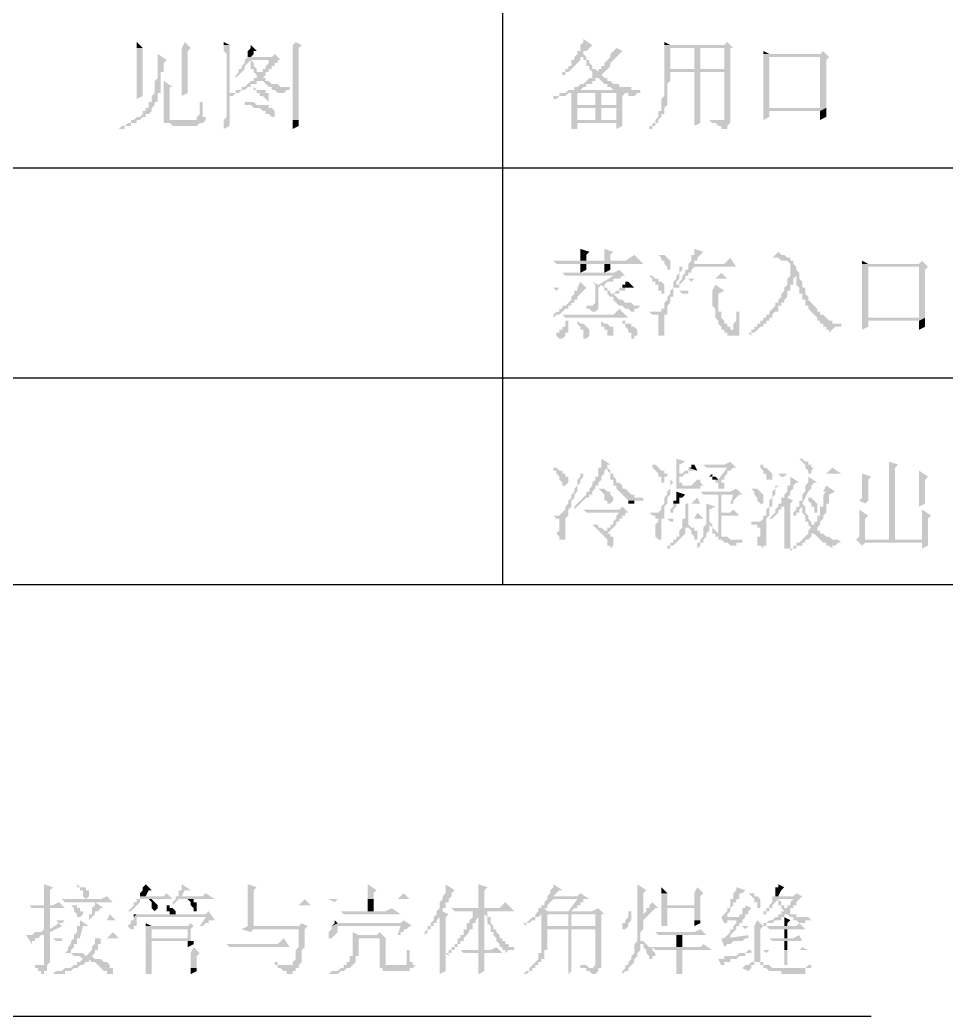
# Model space of a CAD drawing. Extents: x 51 to 246, y 3 to 417.
# Drawn here: x 215.18 to 228.26, y 244.22 to 258.29 of the extents above; entities that cross this region are included whole.
import ezdxf

# ---------------------------------------------------------------- set-up
doc = ezdxf.new("R2010")
doc.units = 0
doc.header["$MEASUREMENT"] = 0
doc.layers.add('_____1', color=160, linetype='Continuous')

msp = doc.modelspace()

# ---------------------------------------------------------------- hatches: boundary and pattern name
at = {"layer": '_____1'}
for points in [[(216.831, 257.979), (216.831, 257.894), (216.916, 257.894)], [(217.509, 257.979), (217.466, 257.894), (216.831, 257.894), (216.831, 257.175), (216.916, 257.217), (216.916, 257.894), (217.593, 257.894)], [(218.059, 257.979), (218.059, 257.937), (218.144, 257.937)], [(219.075, 257.979), (219.033, 257.937), (218.059, 257.937), (218.059, 257.852), (218.101, 257.81), (218.101, 256.921), (218.059, 256.878), (218.144, 256.878), (218.144, 257.217), (218.186, 257.217), (218.228, 257.259), (218.144, 257.259), (218.144, 257.937), (219.16, 257.937)], [(219.16, 257.937), (219.033, 257.937), (219.033, 256.878), (218.059, 256.878), (218.059, 256.751), (218.144, 256.794), (218.144, 256.878), (219.117, 256.878), (219.117, 257.894)], [(218.44, 257.937), (218.44, 257.894), (218.398, 257.852), (218.398, 257.767), (218.44, 257.767), (218.482, 257.81), (218.482, 257.852), (218.525, 257.852)], [(223.139, 258.021), (223.139, 257.979), (223.097, 257.937), (223.097, 257.852), (223.054, 257.852), (223.181, 257.852), (223.224, 257.894), (223.266, 257.937)], [(224.282, 257.979), (224.282, 257.937), (224.367, 257.937)], [(225.171, 257.979), (225.129, 257.937), (224.282, 257.937), (224.282, 257.259), (224.79, 257.259), (224.324, 257.259), (224.324, 257.386), (224.367, 257.429), (224.367, 257.556), (224.705, 257.556), (224.79, 257.598), (224.367, 257.598), (224.367, 257.894), (225.256, 257.894)], [(217.128, 257.81), (217.128, 257.471), (217.085, 257.429), (217.085, 257.259), (217.043, 257.217), (217.043, 257.132), (217.001, 257.132), (217.001, 257.048), (216.958, 257.048), (216.958, 257.005), (216.916, 257.005), (216.916, 256.963), (216.874, 256.921), (216.831, 256.921), (216.789, 256.878), (216.747, 256.878), (216.747, 256.836), (216.704, 256.836), (216.662, 256.794), (216.62, 256.794), (216.577, 256.751), (216.662, 256.751), (216.662, 256.794), (216.747, 256.794), (216.747, 256.836), (216.831, 256.836), (216.831, 256.878), (216.874, 256.878), (216.916, 256.921), (216.958, 256.921), (216.958, 256.963), (217.001, 256.963), (217.043, 257.005), (217.043, 257.048), (217.085, 257.09), (217.085, 257.132), (217.128, 257.132), (217.128, 257.259), (217.17, 257.259), (217.17, 257.556), (217.212, 257.556), (217.212, 257.683), (217.255, 257.725)], [(217.593, 257.894), (217.466, 257.894), (217.466, 257.217), (217.551, 257.259), (217.551, 257.852)], [(218.779, 257.81), (218.736, 257.767), (218.398, 257.767), (218.736, 257.725), (218.694, 257.725), (218.694, 257.683), (218.652, 257.64), (218.652, 257.598), (218.609, 257.598), (218.609, 257.556), (218.567, 257.556), (218.567, 257.513), (218.525, 257.513), (218.525, 257.471), (218.482, 257.471), (218.482, 257.429), (218.44, 257.429), (218.398, 257.386), (218.355, 257.344), (218.313, 257.344), (218.313, 257.302), (218.228, 257.302), (218.228, 257.259), (218.144, 257.259), (218.271, 257.259), (218.313, 257.302), (218.355, 257.302), (218.398, 257.344), (218.44, 257.344), (218.44, 257.386), (218.525, 257.386), (218.525, 257.429), (218.652, 257.429), (218.652, 257.471), (218.609, 257.471), (218.652, 257.513), (218.652, 257.556), (218.694, 257.556), (218.694, 257.598), (218.736, 257.598), (218.736, 257.64), (218.779, 257.64), (218.779, 257.683), (218.821, 257.683), (218.821, 257.725), (218.863, 257.725)], [(223.054, 257.81), (223.012, 257.767), (223.012, 257.725), (222.97, 257.725), (222.97, 257.64), (222.927, 257.64), (222.927, 257.598), (222.885, 257.598), (222.885, 257.556), (222.843, 257.556), (222.843, 257.513), (222.885, 257.513), (222.885, 257.556), (222.927, 257.556), (223.097, 257.725), (223.097, 257.767), (223.139, 257.767), (223.139, 257.81)], [(223.605, 257.894), (223.562, 257.852), (223.054, 257.852), (223.054, 257.81), (223.139, 257.81), (223.139, 257.725), (223.181, 257.725), (223.181, 257.64), (223.224, 257.64), (223.224, 257.598), (223.266, 257.556), (223.266, 257.471), (223.224, 257.471), (223.351, 257.471), (223.393, 257.429), (223.435, 257.386), (223.478, 257.386), (223.478, 257.344), (223.52, 257.344), (223.562, 257.302), (223.647, 257.302), (223.054, 257.302), (223.943, 257.259), (223.943, 257.302), (223.816, 257.302), (223.816, 257.344), (223.647, 257.344), (223.647, 257.386), (223.562, 257.386), (223.52, 257.429), (223.478, 257.429), (223.478, 257.471), (223.435, 257.471), (223.393, 257.513), (223.435, 257.556), (223.351, 257.556), (223.308, 257.598), (223.266, 257.598), (223.266, 257.64), (223.224, 257.683), (223.224, 257.725), (223.181, 257.725), (223.181, 257.767), (223.139, 257.81), (223.139, 257.852), (223.689, 257.852)], [(223.689, 257.852), (223.562, 257.852), (223.52, 257.81), (223.52, 257.767), (223.435, 257.683), (223.435, 257.64), (223.393, 257.64), (223.393, 257.598), (223.351, 257.598), (223.351, 257.556), (223.435, 257.556), (223.52, 257.64), (223.52, 257.683), (223.605, 257.767), (223.647, 257.81)], [(225.256, 257.894), (225.129, 257.894), (225.129, 257.598), (224.79, 257.598), (224.705, 257.556), (225.129, 257.556), (225.129, 257.259), (224.282, 257.259), (225.129, 257.259), (225.129, 256.878), (225.086, 256.878), (225.213, 256.878), (225.213, 257.894)], [(224.79, 257.894), (224.705, 257.894), (224.705, 257.598), (224.367, 257.598), (224.79, 257.598)], [(226.526, 257.852), (226.483, 257.81), (225.679, 257.81), (225.679, 257.767), (226.483, 257.767), (226.483, 257.048), (225.764, 257.048), (226.568, 257.048), (226.568, 257.725), (226.61, 257.767)], [(225.679, 257.852), (225.679, 257.81), (225.764, 257.81)], [(218.398, 257.767), (218.355, 257.725), (218.355, 257.683), (218.313, 257.64), (218.313, 257.598), (218.271, 257.598), (218.271, 257.556), (218.228, 257.513), (218.228, 257.471), (218.355, 257.598), (218.355, 257.64), (218.44, 257.725), (218.736, 257.725)], [(218.44, 257.725), (218.44, 257.598), (218.482, 257.598), (218.482, 257.556), (218.525, 257.513), (218.567, 257.513), (218.567, 257.556), (218.525, 257.556), (218.525, 257.598), (218.482, 257.64), (218.482, 257.683)], [(225.679, 257.767), (225.679, 256.878), (225.764, 256.921), (225.764, 257.005), (226.483, 257.005), (226.568, 257.048), (225.764, 257.048), (225.764, 257.767), (226.483, 257.767)], [(224.705, 257.556), (224.705, 257.259), (224.324, 257.259), (224.79, 257.259), (224.79, 257.556), (225.129, 257.556)], [(217.212, 257.429), (217.212, 256.878), (217.382, 256.878), (217.297, 256.878), (217.297, 257.344), (217.339, 257.344)], [(218.652, 257.429), (218.567, 257.429), (218.609, 257.429), (218.694, 257.344), (218.736, 257.344), (218.736, 257.302), (218.779, 257.302), (218.821, 257.259), (218.906, 257.259), (218.948, 257.302), (218.99, 257.302), (218.99, 257.344), (218.863, 257.344), (218.821, 257.386), (218.736, 257.386), (218.694, 257.429)], [(223.224, 257.471), (223.181, 257.429), (223.139, 257.386), (223.097, 257.386), (223.054, 257.344), (223.012, 257.344), (223.012, 257.302), (222.927, 257.302), (222.885, 257.259), (222.8, 257.259), (222.8, 257.217), (222.716, 257.217), (222.716, 257.175), (222.758, 257.175), (222.8, 257.217), (222.885, 257.217), (222.927, 257.259), (223.943, 257.259), (223.054, 257.302), (223.097, 257.302), (223.139, 257.344), (223.181, 257.344), (223.181, 257.386), (223.266, 257.386), (223.266, 257.429), (223.308, 257.429), (223.308, 257.471), (223.351, 257.471)], [(222.97, 257.259), (222.97, 256.878), (223.605, 256.836), (223.605, 256.751), (223.689, 256.794), (223.689, 256.878), (223.054, 256.878), (223.054, 257.048), (223.605, 257.048), (223.393, 257.09), (223.054, 257.09), (223.054, 257.259), (223.732, 257.259)], [(223.308, 257.259), (223.308, 257.09), (223.054, 257.09), (223.393, 257.09), (223.393, 257.259), (223.605, 257.259)], [(223.732, 257.259), (223.308, 257.259), (223.605, 257.259), (223.605, 257.09), (223.393, 257.09), (223.605, 257.048), (223.605, 256.878), (223.393, 256.878), (223.689, 256.878), (223.689, 257.217)], [(224.282, 257.259), (224.282, 257.217), (224.24, 257.175), (224.24, 257.005), (224.197, 257.005), (224.197, 256.921), (224.155, 256.878), (224.155, 256.836), (224.113, 256.836), (224.113, 256.794), (224.07, 256.794), (224.07, 256.751), (224.113, 256.751), (224.113, 256.794), (224.155, 256.794), (224.155, 256.836), (224.197, 256.836), (224.197, 256.878), (224.24, 256.921), (224.24, 256.963), (224.282, 256.963), (224.282, 257.048), (224.324, 257.09), (224.324, 257.259), (225.129, 257.259)], [(224.79, 257.259), (224.705, 257.259), (224.705, 256.794), (224.79, 256.836), (224.79, 257.217)], [(223.393, 257.048), (223.308, 257.048), (223.308, 256.878), (223.054, 256.878), (223.393, 256.878)], [(226.568, 257.048), (226.483, 257.005), (226.483, 256.878), (226.568, 256.921), (226.568, 257.005)], [(219.117, 256.878), (219.033, 256.878), (219.033, 256.751), (219.117, 256.794), (219.117, 256.836)], [(222.97, 256.878), (222.97, 256.751), (223.054, 256.751), (223.054, 256.836), (223.605, 256.836)], [(224.917, 256.921), (224.917, 256.878), (224.959, 256.836), (225.002, 256.836), (225.044, 256.794), (225.086, 256.794), (225.086, 256.751), (225.171, 256.751), (225.171, 256.794), (225.213, 256.836), (225.213, 256.878), (224.917, 256.878)], [(223.859, 254.973), (223.732, 254.889), (222.716, 254.889), (222.758, 254.846), (223.986, 254.846)], [(223.097, 255.058), (223.097, 254.889), (223.181, 254.889), (223.181, 254.973), (223.224, 255.016)], [(223.435, 255.058), (223.435, 254.889), (223.097, 254.889), (223.52, 254.889), (223.52, 254.973), (223.562, 255.016)], [(224.705, 255.058), (224.705, 254.973), (224.663, 254.973), (224.663, 254.889), (224.621, 254.846), (224.621, 254.804), (224.705, 254.846), (224.705, 254.889), (224.748, 254.889), (224.748, 254.931), (224.832, 255.016)], [(225.891, 255.016), (225.806, 254.931), (225.891, 254.931), (225.933, 254.889), (226.018, 254.889), (226.06, 254.846), (226.06, 254.677), (226.145, 254.677), (226.145, 254.55), (226.187, 254.508), (226.187, 254.423), (226.229, 254.423), (226.229, 254.338), (226.272, 254.338), (226.272, 254.254), (226.314, 254.254), (226.314, 254.211), (226.356, 254.169), (226.399, 254.127), (226.441, 254.084), (226.441, 254.042), (226.483, 254.042), (226.483, 254), (226.526, 254), (226.526, 253.957), (226.568, 253.957), (226.568, 253.915), (226.61, 253.915), (226.61, 253.873), (226.695, 253.957), (226.78, 253.957), (226.78, 254), (226.653, 254), (226.653, 254.042), (226.61, 254.042), (226.526, 254.127), (226.483, 254.127), (226.483, 254.169), (226.441, 254.169), (226.441, 254.211), (226.399, 254.254), (226.314, 254.338), (226.314, 254.381), (226.272, 254.423), (226.272, 254.508), (226.229, 254.508), (226.229, 254.592), (226.187, 254.635), (226.187, 254.719), (226.145, 254.762), (226.145, 254.804), (226.102, 254.846), (226.102, 254.889), (226.06, 254.889), (226.06, 254.931), (226.018, 254.931), (225.975, 254.973), (225.933, 254.973)], [(223.181, 254.846), (223.097, 254.846), (223.097, 254.719), (223.181, 254.762)], [(225.213, 254.931), (225.129, 254.846), (224.705, 254.846), (224.621, 254.804), (224.621, 254.762), (224.578, 254.762), (224.578, 254.719), (224.536, 254.677), (224.536, 254.635), (224.494, 254.592), (224.494, 254.55), (224.451, 254.55), (224.451, 254.508), (224.494, 254.508), (224.494, 254.55), (224.578, 254.635), (224.578, 254.677), (224.621, 254.677), (224.621, 254.719), (224.663, 254.719), (224.663, 254.762), (224.705, 254.804), (225.298, 254.804)], [(227.923, 254.889), (227.88, 254.846), (227.076, 254.846), (227.076, 254.804), (227.88, 254.804), (227.88, 254.084), (227.161, 254.084), (227.965, 254.084), (227.965, 254.762), (228.007, 254.804)], [(227.076, 254.889), (227.076, 254.846), (227.161, 254.846)], [(223.647, 254.762), (223.562, 254.719), (222.843, 254.719), (223.562, 254.677), (223.732, 254.677)], [(222.843, 254.719), (222.885, 254.677), (223.562, 254.677)], [(224.494, 254.804), (224.494, 254.719), (224.451, 254.677), (224.451, 254.635), (224.409, 254.592), (224.409, 254.508), (224.367, 254.465), (224.367, 254.423), (224.324, 254.381), (224.324, 254.338), (224.282, 254.296), (224.282, 254.211), (224.24, 254.211), (224.24, 254.169), (224.197, 254.169), (224.324, 254.169), (224.324, 254.254), (224.367, 254.296), (224.367, 254.381), (224.409, 254.381), (224.409, 254.508), (224.451, 254.508), (224.451, 254.592), (224.494, 254.635), (224.494, 254.719), (224.536, 254.762), (224.536, 254.804)], [(225.086, 254.719), (225.002, 254.635), (224.621, 254.635), (224.663, 254.592), (224.705, 254.635), (225.171, 254.635)], [(227.076, 254.804), (227.076, 253.915), (227.161, 253.957), (227.161, 254.042), (227.88, 254.042), (227.965, 254.084), (227.161, 254.084), (227.161, 254.804), (227.88, 254.804)], [(223.097, 254.592), (223.054, 254.508), (222.716, 254.508), (223.054, 254.508), (223.054, 254.465), (223.012, 254.465), (223.012, 254.423), (222.97, 254.381), (222.97, 254.338), (222.885, 254.254), (222.843, 254.254), (222.843, 254.211), (222.8, 254.211), (222.8, 254.169), (222.758, 254.169), (222.716, 254.127), (222.716, 254.084), (222.758, 254.127), (222.8, 254.127), (222.885, 254.211), (222.927, 254.211), (222.927, 254.254), (222.97, 254.254), (222.97, 254.296), (223.012, 254.296), (223.012, 254.338), (223.054, 254.338), (223.054, 254.381), (223.181, 254.508)], [(223.266, 254.592), (223.308, 254.55), (223.308, 254.296), (223.266, 254.254), (223.351, 254.254), (223.351, 254.508), (223.393, 254.55), (223.435, 254.55), (223.351, 254.55)], [(223.562, 254.677), (223.351, 254.55), (223.435, 254.55), (223.478, 254.592), (223.562, 254.592), (223.562, 254.635), (223.647, 254.635), (223.689, 254.677), (223.732, 254.677)], [(223.435, 254.55), (223.393, 254.55), (223.435, 254.508), (223.435, 254.465), (223.478, 254.465), (223.478, 254.423), (223.52, 254.381), (223.562, 254.381), (223.562, 254.338), (223.647, 254.254), (223.943, 254.254), (223.859, 254.254), (223.816, 254.296), (223.732, 254.296), (223.689, 254.338), (223.647, 254.338), (223.562, 254.423), (223.605, 254.423), (223.52, 254.423), (223.52, 254.465), (223.478, 254.465), (223.478, 254.508), (223.435, 254.508)], [(223.774, 254.592), (223.732, 254.592), (223.732, 254.55), (223.689, 254.55), (223.689, 254.508), (223.859, 254.508)], [(225.002, 254.55), (224.959, 254.465), (224.494, 254.465), (224.536, 254.423), (224.621, 254.423), (224.621, 254.465), (225.129, 254.465)], [(226.06, 254.677), (226.018, 254.635), (226.018, 254.55), (225.975, 254.508), (225.975, 254.465), (225.933, 254.423), (225.933, 254.381), (225.891, 254.338), (225.891, 254.296), (225.848, 254.296), (225.848, 254.254), (225.806, 254.211), (225.764, 254.169), (225.764, 254.127), (225.721, 254.127), (225.721, 254.084), (225.679, 254.084), (225.679, 254.042), (225.637, 254.042), (225.637, 254), (225.594, 254), (225.594, 253.957), (225.552, 253.957), (225.552, 253.915), (225.51, 253.915), (225.51, 253.873), (225.467, 253.873), (225.51, 253.83), (225.51, 253.873), (225.552, 253.873), (225.637, 253.957), (225.679, 253.957), (225.679, 254), (225.721, 254), (225.721, 254.042), (225.764, 254.042), (225.764, 254.084), (225.806, 254.084), (225.806, 254.127), (225.848, 254.169), (225.891, 254.169), (225.891, 254.254), (225.933, 254.254), (225.933, 254.296), (225.975, 254.296), (225.975, 254.338), (226.018, 254.381), (226.018, 254.465), (226.06, 254.465), (226.06, 254.55), (226.102, 254.55), (226.102, 254.635), (226.145, 254.677)], [(222.716, 254.508), (222.758, 254.465), (222.8, 254.508), (223.054, 254.508)], [(223.689, 254.508), (223.647, 254.508), (223.647, 254.465), (223.605, 254.465), (223.562, 254.423), (223.647, 254.423), (223.647, 254.465), (223.732, 254.465), (223.732, 254.508), (223.816, 254.508)], [(225.129, 254.465), (224.959, 254.465), (224.959, 254.254), (225.002, 254.211), (225.002, 254.084), (225.044, 254.042), (225.044, 254), (225.086, 253.957), (225.086, 253.915), (225.256, 253.915), (225.213, 253.915), (225.213, 253.957), (225.171, 253.957), (225.171, 254), (225.129, 254), (225.129, 254.042), (225.086, 254.084), (225.086, 254.169), (225.044, 254.169), (225.044, 254.423)], [(223.647, 254.211), (223.562, 254.127), (222.843, 254.127), (222.885, 254.084), (223.774, 254.084)], [(224.07, 254.169), (224.113, 254.127), (224.197, 254.127), (224.197, 253.83), (224.282, 253.83), (224.282, 254.127), (224.324, 254.127), (224.324, 254.169), (224.113, 254.169)], [(225.34, 254.169), (225.298, 254.169), (225.298, 254.042), (225.256, 254), (225.256, 253.915), (225.129, 253.915), (225.129, 253.873), (225.171, 253.873), (225.171, 253.83), (225.34, 253.83), (225.34, 254.127)], [(222.927, 254.042), (222.885, 254.042), (222.885, 253.957), (222.843, 253.957), (222.843, 253.915), (222.8, 253.915), (222.8, 253.873), (222.758, 253.873), (222.758, 253.83), (222.8, 253.788), (222.843, 253.788), (222.885, 253.83), (222.885, 253.873), (222.927, 253.873), (222.927, 254)], [(223.054, 254.042), (223.054, 254), (223.097, 253.957), (223.097, 253.915), (223.139, 253.915), (223.139, 253.788), (223.181, 253.788), (223.224, 253.83), (223.224, 253.915), (223.139, 254), (223.097, 254)], [(223.689, 254.042), (223.689, 254), (223.732, 254), (223.732, 253.957), (223.774, 253.915), (223.774, 253.873), (223.816, 253.873), (223.816, 253.788), (223.859, 253.788), (223.859, 253.83), (223.901, 253.83), (223.901, 253.915), (223.859, 253.957), (223.816, 253.957), (223.816, 254), (223.732, 254), (223.732, 254.042)], [(227.965, 254.084), (227.88, 254.042), (227.88, 253.915), (227.965, 253.957), (227.965, 254.042)], [(223.393, 252.095), (223.393, 251.968), (223.351, 251.968), (223.351, 251.841), (223.308, 251.841), (223.308, 251.798), (223.266, 251.756), (223.266, 251.714), (223.224, 251.671), (223.224, 251.629), (223.181, 251.629), (223.181, 251.587), (223.097, 251.502), (223.054, 251.46), (223.012, 251.417), (223.012, 251.375), (223.097, 251.46), (223.139, 251.502), (223.181, 251.544), (223.224, 251.544), (223.224, 251.587), (223.266, 251.587), (223.266, 251.629), (223.308, 251.671), (223.308, 251.714), (223.351, 251.714), (223.351, 251.756), (223.393, 251.798), (223.393, 251.841), (223.435, 251.883), (223.435, 251.925), (223.478, 251.968), (223.478, 252.01), (223.52, 252.01)], [(224.113, 252.01), (224.113, 251.968), (224.197, 251.883), (224.197, 251.841), (224.24, 251.841), (224.24, 251.756), (224.282, 251.756), (224.282, 251.841), (224.324, 251.841), (224.324, 251.883), (224.282, 251.883), (224.282, 251.925), (224.24, 251.925), (224.155, 252.01)], [(224.451, 252.095), (224.451, 251.671), (224.79, 251.671), (224.79, 251.714), (224.832, 251.714), (224.536, 251.714), (224.536, 251.756), (224.494, 251.756), (224.494, 251.841), (224.536, 251.841), (224.494, 251.883), (224.494, 252.01), (224.578, 252.052)], [(224.705, 252.01), (224.663, 252.01), (224.663, 251.968), (224.621, 251.968), (224.748, 251.925)], [(225.213, 252.052), (225.129, 252.01), (224.832, 252.01), (225.171, 251.968), (225.044, 251.798), (225.002, 251.798), (225.002, 251.756), (225.044, 251.756), (225.044, 251.671), (225.086, 251.671), (225.086, 251.629), (225.086, 251.671), (225.129, 251.671), (225.129, 251.756), (225.086, 251.756), (225.086, 251.798), (225.129, 251.798), (225.129, 251.841), (225.171, 251.883), (225.171, 251.925), (225.213, 251.925), (225.256, 251.968), (225.298, 251.968)], [(224.832, 252.01), (224.875, 251.968), (225.171, 251.968)], [(227.457, 252.052), (227.457, 251.502), (227.161, 251.502), (227.542, 251.502), (227.542, 251.968), (227.584, 252.01)], [(222.716, 251.968), (222.716, 251.925), (222.758, 251.925), (222.758, 251.883), (222.8, 251.841), (222.8, 251.798), (222.843, 251.756), (222.843, 251.714), (222.885, 251.714), (222.927, 251.756), (222.927, 251.841), (222.885, 251.841), (222.885, 251.883), (222.843, 251.883), (222.843, 251.925), (222.8, 251.925), (222.758, 251.968)], [(223.097, 251.883), (223.097, 251.841), (223.054, 251.798), (223.054, 251.714), (223.012, 251.671), (223.012, 251.629), (222.97, 251.587), (222.97, 251.544), (222.927, 251.502), (222.927, 251.46), (222.885, 251.417), (222.885, 251.375), (222.843, 251.333), (222.8, 251.29), (222.927, 251.29), (222.927, 251.375), (222.97, 251.417), (222.97, 251.502), (223.012, 251.544), (223.012, 251.587), (223.054, 251.629), (223.054, 251.714), (223.097, 251.756), (223.097, 251.798), (223.139, 251.841), (223.139, 251.883)], [(223.478, 251.968), (223.478, 251.925), (223.52, 251.883), (223.52, 251.798), (223.562, 251.798), (223.562, 251.714), (223.605, 251.714), (223.605, 251.671), (223.774, 251.502), (223.986, 251.502), (223.986, 251.544), (223.859, 251.544), (223.859, 251.587), (223.816, 251.587), (223.732, 251.671), (223.689, 251.671), (223.689, 251.714), (223.647, 251.756), (223.605, 251.756), (223.605, 251.798), (223.562, 251.841), (223.562, 251.883), (223.52, 251.883), (223.52, 251.925)], [(224.621, 251.968), (224.621, 251.925), (224.578, 251.925), (224.536, 251.883), (224.494, 251.883), (224.536, 251.841), (224.578, 251.883), (224.621, 251.883), (224.621, 251.925), (224.748, 251.925)], [(224.748, 251.883), (224.748, 251.798), (224.663, 251.714), (224.578, 251.714), (224.832, 251.714), (224.79, 251.756), (224.79, 251.798), (224.748, 251.798), (224.748, 251.841)], [(224.959, 251.883), (224.917, 251.841), (224.959, 251.841), (224.959, 251.798), (225.044, 251.798), (225.002, 251.841), (224.959, 251.841)], [(226.653, 251.968), (226.568, 251.883), (225.891, 251.883), (225.933, 251.841), (225.975, 251.841), (226.018, 251.883), (226.78, 251.883)], [(227.88, 251.925), (227.88, 251.502), (227.034, 251.502), (227.88, 251.502), (227.88, 251.417), (227.965, 251.46), (227.965, 251.798), (228.007, 251.841)], [(227.076, 251.883), (227.076, 251.544), (227.034, 251.502), (227.542, 251.502), (227.161, 251.502), (227.161, 251.798), (227.203, 251.841)], [(224.367, 251.798), (224.367, 251.671), (224.324, 251.629), (224.324, 251.587), (224.282, 251.544), (224.282, 251.46), (224.24, 251.417), (224.24, 251.375), (224.197, 251.333), (224.07, 251.333), (224.113, 251.29), (224.155, 251.29), (224.155, 251.248), (224.197, 251.248), (224.197, 251.206), (224.155, 251.163), (224.155, 250.994), (224.197, 250.952), (224.24, 250.952), (224.24, 251.248), (224.282, 251.248), (224.282, 251.417), (224.324, 251.46), (224.324, 251.544), (224.367, 251.587), (224.367, 251.714), (224.409, 251.756)], [(226.06, 251.841), (226.06, 251.714), (226.018, 251.714), (226.018, 251.629), (225.975, 251.587), (225.975, 251.544), (225.933, 251.544), (225.933, 251.46), (225.891, 251.46), (225.891, 251.417), (225.848, 251.375), (225.848, 251.333), (225.764, 251.248), (225.806, 251.248), (225.891, 251.333), (225.891, 251.375), (225.933, 251.375), (225.933, 251.417), (225.975, 251.417), (225.975, 251.46), (226.06, 251.46), (226.102, 251.502), (226.018, 251.544), (226.06, 251.587), (226.06, 251.629), (226.102, 251.671), (226.102, 251.714), (226.145, 251.756), (226.187, 251.756)], [(226.314, 251.841), (226.314, 251.756), (226.272, 251.714), (226.272, 251.629), (226.314, 251.629), (226.356, 251.671), (226.356, 251.714), (226.399, 251.756), (226.441, 251.756)], [(224.451, 251.629), (224.451, 251.502), (224.409, 251.502), (224.409, 251.46), (224.494, 251.46), (224.494, 251.544), (224.536, 251.544), (224.578, 251.587)], [(225.298, 251.671), (225.213, 251.629), (224.79, 251.629), (225.256, 251.587), (225.213, 251.46), (225.256, 251.46), (225.256, 251.502), (225.34, 251.587), (225.383, 251.587)], [(224.79, 251.629), (224.832, 251.587), (225.256, 251.587)], [(225.086, 251.587), (225.044, 251.587), (225.044, 251.036), (225.002, 251.036), (225.002, 250.994), (225.044, 250.994), (225.044, 250.952), (225.086, 250.952), (225.129, 250.909), (225.171, 250.909), (225.213, 250.867), (225.298, 250.867), (225.298, 250.909), (225.383, 250.909), (225.383, 250.952), (225.213, 250.952), (225.171, 250.994), (225.086, 250.994), (225.086, 251.29), (225.34, 251.29), (225.086, 251.333)], [(225.51, 251.714), (225.51, 251.671), (225.552, 251.629), (225.552, 251.587), (225.594, 251.544), (225.594, 251.502), (225.637, 251.46), (225.679, 251.46), (225.679, 251.587), (225.594, 251.671), (225.51, 251.671)], [(225.848, 251.714), (225.848, 251.671), (225.806, 251.629), (225.806, 251.544), (225.764, 251.502), (225.764, 251.417), (225.721, 251.375), (225.721, 251.29), (225.679, 251.29), (225.679, 251.248), (225.637, 251.206), (225.594, 251.206), (225.721, 251.206), (225.721, 251.248), (225.764, 251.29), (225.764, 251.417), (225.806, 251.417), (225.806, 251.544), (225.848, 251.587), (225.848, 251.671), (225.891, 251.714)], [(226.695, 251.629), (226.568, 251.629), (226.526, 251.587), (226.526, 251.417), (226.483, 251.417), (226.483, 251.29), (226.441, 251.29), (226.441, 251.206), (226.399, 251.206), (226.399, 251.163), (226.314, 251.163), (226.356, 251.121), (226.314, 251.079), (226.314, 251.036), (226.272, 250.994), (226.187, 250.909), (226.145, 250.909), (226.145, 250.867), (226.102, 250.867), (226.102, 250.825), (226.06, 250.825), (226.06, 250.782), (226.102, 250.825), (226.145, 250.825), (226.145, 250.867), (226.229, 250.867), (226.229, 250.909), (226.272, 250.909), (226.272, 250.952), (226.314, 250.952), (226.356, 250.994), (226.356, 251.036), (226.483, 251.036), (226.483, 251.079), (226.441, 251.079), (226.441, 251.121), (226.483, 251.163), (226.483, 251.206), (226.526, 251.248), (226.526, 251.29), (226.568, 251.333), (226.568, 251.46), (226.61, 251.46), (226.61, 251.587)], [(226.568, 251.714), (226.526, 251.629), (226.272, 251.629), (226.229, 251.587), (226.229, 251.502), (226.187, 251.502), (226.187, 251.417), (226.145, 251.417), (226.145, 251.375), (226.102, 251.333), (226.102, 251.248), (226.102, 251.29), (226.145, 251.29), (226.145, 251.333), (226.187, 251.333), (226.187, 251.375), (226.229, 251.417), (226.272, 251.417), (226.229, 251.46), (226.314, 251.629), (226.695, 251.629)], [(223.774, 251.502), (223.774, 251.46), (223.859, 251.46), (223.859, 251.502), (223.943, 251.502)], [(224.748, 251.544), (224.663, 251.46), (224.409, 251.46), (224.409, 251.417), (224.367, 251.375), (224.367, 251.333), (224.409, 251.333), (224.409, 251.375), (224.451, 251.417), (224.451, 251.46), (224.79, 251.46)], [(224.875, 251.46), (224.875, 251.163), (224.917, 251.163), (224.959, 251.121), (224.959, 251.036), (225.044, 251.036), (225.002, 251.079), (224.959, 251.121), (224.959, 251.163), (224.917, 251.206), (224.917, 251.375), (225.002, 251.417)], [(226.314, 251.544), (226.314, 251.502), (226.356, 251.46), (226.356, 251.417), (226.399, 251.417), (226.399, 251.333), (226.441, 251.333), (226.441, 251.46), (226.356, 251.544)], [(227.034, 251.502), (227.118, 251.46), (227.161, 251.502), (227.457, 251.502)], [(227.457, 251.502), (227.457, 250.952), (227.118, 250.952), (227.542, 250.952), (227.542, 251.502), (227.88, 251.502)], [(223.689, 251.417), (223.647, 251.375), (223.139, 251.375), (223.647, 251.333), (223.605, 251.29), (223.605, 251.248), (223.562, 251.206), (223.562, 251.163), (223.52, 251.163), (223.52, 251.121), (223.478, 251.121), (223.478, 251.079), (223.393, 251.036), (223.435, 250.994), (223.478, 250.952), (223.478, 250.867), (223.52, 250.867), (223.52, 250.825), (223.562, 250.867), (223.562, 250.994), (223.52, 250.994), (223.52, 251.036), (223.478, 251.036), (223.605, 251.163), (223.605, 251.206), (223.647, 251.206), (223.647, 251.248), (223.689, 251.248), (223.689, 251.29), (223.732, 251.29), (223.732, 251.333), (223.774, 251.333)], [(223.139, 251.375), (223.181, 251.333), (223.647, 251.333)], [(224.07, 251.333), (224.155, 251.333), (224.113, 251.333)], [(224.748, 251.333), (224.705, 251.248), (224.324, 251.248), (224.367, 251.206), (224.409, 251.206), (224.409, 251.248), (224.832, 251.248)], [(225.256, 251.375), (225.213, 251.333), (225.086, 251.333), (225.34, 251.29)], [(226.272, 251.417), (226.229, 251.417), (226.229, 251.333), (226.272, 251.29), (226.272, 251.206), (226.314, 251.206), (226.314, 251.163), (226.399, 251.163), (226.356, 251.163), (226.356, 251.206), (226.314, 251.248), (226.314, 251.29), (226.272, 251.333), (226.272, 251.375)], [(227.034, 251.375), (227.034, 250.994), (226.991, 250.952), (227.923, 250.909), (227.923, 250.825), (228.007, 250.867), (228.007, 250.952), (227.118, 250.952), (227.118, 251.248), (227.161, 251.29)], [(227.923, 251.375), (227.923, 250.952), (227.542, 250.952), (228.007, 250.952), (228.007, 251.248), (228.05, 251.29)], [(222.673, 251.29), (222.716, 251.29), (222.758, 251.248), (222.8, 251.248), (222.8, 251.079), (222.758, 251.036), (222.8, 250.994), (222.8, 250.952), (222.885, 250.952), (222.885, 251.248), (222.927, 251.29), (222.716, 251.29)], [(224.621, 251.248), (224.536, 251.248), (224.536, 251.121), (224.494, 251.079), (224.494, 250.994), (224.451, 250.994), (224.451, 250.952), (224.409, 250.952), (224.409, 250.909), (224.367, 250.909), (224.367, 250.867), (224.324, 250.867), (224.324, 250.825), (224.367, 250.825), (224.367, 250.867), (224.409, 250.867), (224.536, 250.994), (224.578, 251.036), (224.578, 251.121), (224.621, 251.121), (224.621, 251.206)], [(224.621, 251.163), (224.621, 251.121), (224.663, 251.079), (224.663, 251.036), (224.705, 250.994), (224.705, 250.952), (224.748, 250.952), (224.748, 251.079), (224.705, 251.079), (224.705, 251.121), (224.663, 251.121)], [(224.875, 251.163), (224.832, 251.121), (224.832, 250.994), (224.79, 250.952), (224.79, 250.909), (224.748, 250.909), (224.748, 250.825), (224.705, 250.825), (224.748, 250.825), (224.79, 250.867), (224.79, 250.909), (224.832, 250.909), (224.832, 250.952), (224.875, 250.994), (224.875, 251.036), (224.917, 251.079), (224.917, 251.163)], [(226.483, 251.036), (226.399, 251.036), (226.526, 250.909), (226.568, 250.909), (226.568, 250.867), (226.61, 250.867), (226.653, 250.825), (226.653, 250.867), (226.695, 250.867), (226.737, 250.909), (226.78, 250.909), (226.737, 250.952), (226.653, 250.952), (226.61, 250.994), (226.568, 250.994), (226.526, 251.036)], [(226.991, 250.952), (227.076, 250.867), (227.118, 250.909), (227.923, 250.909)], [(215.519, 246.083), (215.519, 245.787), (215.604, 245.787), (215.604, 245.999), (215.646, 246.041)], [(216.958, 246.083), (216.916, 246.041), (216.916, 245.999), (216.874, 245.956), (216.874, 245.914), (216.958, 245.914), (217.001, 245.999), (217.043, 245.999)], [(217.466, 246.083), (217.466, 245.999), (217.424, 245.999), (217.424, 245.914), (217.382, 245.914), (217.382, 245.872), (217.466, 245.914), (217.509, 245.999), (217.593, 245.999)], [(218.398, 246.083), (218.398, 245.491), (218.313, 245.448), (219.117, 245.448), (219.117, 245.194), (219.075, 245.152), (219.075, 245.025), (219.033, 244.983), (219.033, 244.94), (218.779, 244.94), (218.821, 244.94), (218.821, 244.898), (218.863, 244.898), (218.906, 244.856), (218.948, 244.856), (218.948, 244.813), (219.033, 244.813), (219.033, 244.856), (219.075, 244.856), (219.075, 244.898), (219.117, 244.898), (219.117, 244.94), (219.16, 244.983), (219.16, 245.152), (219.202, 245.194), (219.202, 245.448), (219.244, 245.491), (218.482, 245.491), (218.482, 245.787), (219.287, 245.787), (218.482, 245.787), (218.482, 245.999), (218.525, 246.041)], [(220.091, 246.083), (220.091, 245.872), (220.176, 245.872), (220.176, 245.956), (220.218, 245.999)], [(221.192, 246.083), (221.192, 245.956), (221.149, 245.914), (221.149, 245.872), (221.107, 245.829), (221.107, 245.745), (221.065, 245.702), (221.065, 245.66), (221.022, 245.618), (221.022, 245.575), (220.98, 245.533), (220.98, 245.491), (220.938, 245.491), (220.938, 245.448), (220.895, 245.406), (220.895, 245.364), (220.938, 245.406), (220.938, 245.448), (220.98, 245.448), (220.98, 245.491), (221.022, 245.491), (221.022, 245.533), (221.065, 245.533), (221.065, 245.575), (221.107, 245.618), (221.234, 245.66), (221.149, 245.702), (221.149, 245.745), (221.192, 245.745), (221.192, 245.829), (221.234, 245.829), (221.234, 245.872), (221.276, 245.914), (221.276, 245.956), (221.319, 245.999)], [(221.657, 246.083), (221.657, 245.745), (221.742, 245.745), (221.742, 245.999), (221.784, 246.041)], [(222.716, 246.083), (222.716, 246.041), (222.673, 245.999), (222.673, 245.956), (222.631, 245.914), (222.716, 245.914), (222.758, 245.956), (222.8, 245.999), (222.843, 245.999)], [(223.901, 246.083), (223.901, 245.618), (223.986, 245.618), (223.986, 245.956), (224.028, 245.999)], [(224.24, 246.041), (224.24, 245.956), (224.324, 245.956)], [(224.748, 246.041), (224.705, 245.956), (224.24, 245.956), (224.24, 245.787), (224.324, 245.787), (224.324, 245.956), (224.832, 245.956)], [(225.298, 246.041), (225.298, 245.999), (225.256, 245.956), (225.256, 245.872), (225.213, 245.872), (225.213, 245.745), (225.171, 245.745), (225.171, 245.702), (225.086, 245.618), (225.171, 245.618), (225.171, 245.66), (225.213, 245.702), (225.213, 245.745), (225.256, 245.787), (225.256, 245.829), (225.298, 245.829), (225.298, 245.872), (225.34, 245.872), (225.34, 245.956), (225.383, 245.956), (225.425, 245.999)], [(225.891, 246.083), (225.891, 246.041), (225.848, 246.041), (225.848, 245.914), (225.806, 245.914), (225.891, 245.914), (225.933, 245.999), (225.975, 246.041)], [(215.731, 245.829), (215.646, 245.787), (215.307, 245.787), (215.35, 245.745), (215.815, 245.745)], [(216.408, 245.914), (216.323, 245.872), (215.773, 245.872), (215.815, 245.829), (216.493, 245.829)], [(215.9, 245.829), (215.9, 245.787), (215.942, 245.745), (215.942, 245.702), (215.985, 245.66), (215.985, 245.618), (216.027, 245.618), (216.069, 245.66), (216.069, 245.702), (216.027, 245.702), (216.027, 245.745), (215.985, 245.745), (215.985, 245.787), (215.9, 245.787)], [(216.239, 245.829), (216.239, 245.787), (216.196, 245.745), (216.196, 245.66), (216.154, 245.66), (216.154, 245.575), (216.239, 245.66), (216.239, 245.702), (216.281, 245.702), (216.323, 245.745), (216.366, 245.745)], [(217.255, 245.956), (217.212, 245.914), (216.874, 245.914), (216.874, 245.872), (216.831, 245.872), (216.831, 245.829), (216.789, 245.829), (216.789, 245.787), (216.704, 245.702), (216.747, 245.702), (216.874, 245.829), (216.874, 245.872), (217.339, 245.872)], [(217.805, 245.956), (217.763, 245.914), (217.466, 245.914), (217.382, 245.872), (217.339, 245.829), (217.339, 245.787), (217.424, 245.872), (217.932, 245.872)], [(219.202, 245.872), (219.117, 245.787), (218.482, 245.787), (219.287, 245.787)], [(220.599, 245.956), (220.514, 245.872), (219.541, 245.872), (219.625, 245.829), (219.668, 245.872), (220.684, 245.872)], [(222.038, 245.829), (221.954, 245.745), (221.276, 245.745), (221.319, 245.702), (222.165, 245.702)], [(222.631, 245.914), (222.631, 245.872), (222.589, 245.829), (222.589, 245.787), (222.546, 245.787), (222.546, 245.745), (222.504, 245.745), (222.504, 245.702), (222.462, 245.66), (222.97, 245.702), (222.631, 245.702), (222.589, 245.745), (222.631, 245.745), (222.631, 245.787), (222.716, 245.872), (223.054, 245.872)], [(223.097, 245.956), (223.054, 245.914), (222.631, 245.914), (223.054, 245.872), (222.927, 245.702), (222.631, 245.702), (222.97, 245.702), (223.012, 245.745), (223.054, 245.745), (223.054, 245.787), (223.097, 245.787), (223.097, 245.829), (223.139, 245.829), (223.139, 245.872), (223.224, 245.872)], [(224.113, 245.829), (224.07, 245.787), (224.07, 245.745), (224.028, 245.745), (224.028, 245.702), (223.986, 245.66), (223.986, 245.618), (223.901, 245.618), (223.901, 245.279), (223.859, 245.237), (223.986, 245.237), (223.986, 245.194), (224.028, 245.152), (224.028, 245.11), (224.07, 245.067), (224.07, 245.025), (224.113, 245.025), (224.113, 245.067), (224.155, 245.067), (224.155, 245.11), (224.113, 245.152), (224.113, 245.194), (224.07, 245.194), (223.986, 245.279), (223.943, 245.279), (223.943, 245.406), (223.986, 245.448), (223.986, 245.575), (224.155, 245.745), (224.197, 245.745)], [(224.832, 245.956), (224.705, 245.956), (224.705, 245.787), (224.24, 245.787), (224.24, 245.745), (224.705, 245.745), (224.705, 245.575), (224.24, 245.575), (224.24, 245.491), (224.324, 245.491), (224.324, 245.575), (224.79, 245.575), (224.79, 245.914)], [(226.145, 245.956), (226.102, 245.914), (225.806, 245.914), (225.806, 245.872), (225.891, 245.872), (225.891, 245.787), (225.933, 245.787), (225.933, 245.745), (225.975, 245.702), (225.933, 245.702), (225.933, 245.66), (225.891, 245.66), (225.891, 245.618), (225.848, 245.618), (225.806, 245.575), (225.764, 245.575), (225.721, 245.533), (225.679, 245.533), (225.679, 245.491), (225.721, 245.491), (225.721, 245.533), (225.806, 245.533), (225.848, 245.575), (225.933, 245.575), (225.933, 245.618), (225.975, 245.618), (225.975, 245.66), (226.102, 245.66), (226.06, 245.66), (226.06, 245.745), (225.975, 245.745), (225.975, 245.787), (225.933, 245.787), (225.933, 245.829), (225.891, 245.872), (226.102, 245.872), (226.229, 245.914)], [(225.806, 245.872), (225.806, 245.829), (225.764, 245.787), (225.764, 245.745), (225.721, 245.745), (225.721, 245.702), (225.679, 245.702), (225.679, 245.66), (225.721, 245.66), (225.721, 245.702), (225.764, 245.702), (225.764, 245.745), (225.806, 245.745), (225.806, 245.787), (225.891, 245.872)], [(226.229, 245.914), (226.102, 245.872), (226.06, 245.829), (226.06, 245.787), (226.018, 245.787), (226.018, 245.745), (226.102, 245.745), (226.102, 245.787), (226.145, 245.787), (226.145, 245.829), (226.187, 245.872)], [(216.831, 245.702), (216.831, 245.66), (216.789, 245.66), (216.789, 245.618), (216.831, 245.66)], [(217.847, 245.702), (217.805, 245.66), (216.831, 245.66), (216.789, 245.618), (217.805, 245.618), (217.72, 245.491), (217.763, 245.491), (217.805, 245.533), (217.847, 245.533), (217.847, 245.575), (217.932, 245.575)], [(217.212, 245.787), (217.255, 245.787), (217.255, 245.702), (217.297, 245.702), (217.297, 245.66), (217.382, 245.66), (217.382, 245.702), (217.339, 245.745), (217.297, 245.745), (217.297, 245.787), (217.255, 245.787)], [(220.43, 245.745), (220.345, 245.702), (219.71, 245.702), (219.752, 245.66), (220.557, 245.66)], [(221.573, 245.702), (221.573, 245.66), (221.657, 245.66), (221.657, 245.152), (221.742, 245.152), (221.742, 245.702)], [(223.351, 245.745), (223.266, 245.702), (222.97, 245.702), (222.462, 245.66), (222.462, 245.618), (222.419, 245.618), (222.335, 245.533), (222.292, 245.533), (222.335, 245.491), (222.335, 245.533), (222.377, 245.533), (222.419, 245.575), (222.462, 245.575), (222.462, 245.618), (222.504, 245.618), (222.546, 245.66), (223.435, 245.66)], [(223.816, 245.702), (223.774, 245.702), (223.774, 245.618), (223.732, 245.575), (223.732, 245.533), (223.689, 245.533), (223.689, 245.448), (223.732, 245.448), (223.774, 245.491), (223.774, 245.533), (223.816, 245.575), (223.816, 245.66)], [(224.24, 245.745), (224.24, 245.575), (224.324, 245.575), (224.324, 245.745), (224.705, 245.745)], [(225.425, 245.787), (225.425, 245.745), (225.383, 245.745), (225.383, 245.66), (225.34, 245.66), (225.34, 245.618), (225.129, 245.618), (225.34, 245.618), (225.298, 245.575), (225.298, 245.533), (225.256, 245.491), (225.256, 245.448), (225.213, 245.448), (225.213, 245.406), (225.129, 245.321), (225.086, 245.321), (225.213, 245.321), (225.213, 245.364), (225.298, 245.448), (225.298, 245.491), (225.34, 245.491), (225.34, 245.533), (225.383, 245.533), (225.383, 245.575), (225.425, 245.618), (225.425, 245.66), (225.467, 245.66), (225.467, 245.702), (225.51, 245.745)], [(216.45, 245.66), (216.408, 245.575), (215.688, 245.575), (215.731, 245.533), (215.773, 245.533), (215.815, 245.575), (216.535, 245.575)], [(216.027, 245.575), (216.027, 245.491), (215.985, 245.491), (215.985, 245.406), (215.942, 245.364), (215.942, 245.321), (216.027, 245.321), (216.069, 245.491), (216.154, 245.491)], [(216.789, 245.618), (216.789, 245.575), (216.747, 245.575), (216.747, 245.533), (216.704, 245.491), (216.747, 245.448), (216.789, 245.448), (216.789, 245.491), (216.831, 245.491), (216.831, 245.618), (217.805, 245.618)], [(220.599, 245.575), (220.557, 245.533), (219.668, 245.533), (219.583, 245.491), (220.557, 245.491), (220.514, 245.364), (220.557, 245.364), (220.557, 245.406), (220.599, 245.406), (220.599, 245.448), (220.641, 245.448), (220.684, 245.491), (220.726, 245.491)], [(219.625, 245.575), (219.625, 245.533), (219.583, 245.491), (219.668, 245.533)], [(221.234, 245.66), (221.107, 245.618), (221.107, 244.813), (221.192, 244.856), (221.192, 245.618)], [(221.573, 245.66), (221.573, 245.618), (221.53, 245.575), (221.53, 245.533), (221.488, 245.533), (221.488, 245.448), (221.446, 245.448), (221.446, 245.364), (221.403, 245.364), (221.403, 245.321), (221.361, 245.321), (221.361, 245.237), (221.319, 245.237), (221.319, 245.194), (221.276, 245.194), (221.276, 245.152), (221.234, 245.152), (221.234, 245.11), (221.192, 245.11), (221.234, 245.067), (221.234, 245.11), (221.276, 245.11), (221.276, 245.152), (221.319, 245.152), (221.319, 245.194), (221.361, 245.194), (221.361, 245.237), (221.403, 245.237), (221.403, 245.279), (221.446, 245.279), (221.446, 245.321), (221.53, 245.406), (221.53, 245.448), (221.573, 245.448), (221.573, 245.533), (221.615, 245.533), (221.615, 245.575), (221.657, 245.618), (221.657, 245.66)], [(222.546, 245.66), (222.546, 245.237), (222.631, 245.237), (222.631, 245.448), (223.308, 245.448), (222.97, 245.491), (222.631, 245.491), (222.631, 245.66), (223.308, 245.66)], [(223.435, 245.66), (222.546, 245.66), (223.308, 245.66), (223.308, 245.491), (222.97, 245.491), (223.308, 245.448), (223.308, 245.237), (222.546, 245.237), (223.308, 245.237), (223.308, 244.94), (223.266, 244.898), (223.393, 244.898), (223.393, 245.66)], [(222.97, 245.66), (222.927, 245.66), (222.927, 245.491), (222.631, 245.491), (222.97, 245.491)], [(225.594, 245.575), (225.552, 245.491), (225.383, 245.491), (225.425, 245.448), (225.467, 245.491), (225.679, 245.491)], [(225.975, 245.618), (225.975, 245.491), (226.018, 245.491), (226.018, 245.533), (226.06, 245.575)], [(215.731, 245.533), (215.604, 245.448), (215.519, 245.448), (215.477, 245.406), (215.392, 245.406), (215.35, 245.364), (215.519, 245.364), (215.519, 244.94), (215.477, 244.94), (215.561, 244.94), (215.604, 244.983), (215.604, 245.406), (215.773, 245.491)], [(216.493, 245.406), (216.408, 245.321), (215.646, 245.321), (215.688, 245.279), (215.773, 245.279), (215.773, 245.321), (216.577, 245.321)], [(216.958, 245.533), (216.958, 245.491), (217.043, 245.491)], [(217.593, 245.533), (217.551, 245.491), (216.958, 245.491), (216.958, 245.11), (217.593, 245.11), (217.593, 244.898), (216.958, 244.898), (216.958, 244.813), (217.043, 244.813), (217.043, 244.898), (217.678, 244.898), (217.678, 245.067), (217.72, 245.11), (217.043, 245.11), (217.043, 245.279), (217.593, 245.279), (217.043, 245.321), (217.043, 245.448), (217.551, 245.448), (217.636, 245.491)], [(217.636, 245.491), (217.551, 245.448), (217.551, 245.321), (217.043, 245.321), (217.593, 245.279), (217.593, 245.448)], [(218.313, 245.448), (218.44, 245.406), (218.482, 245.448), (219.117, 245.448)], [(219.16, 245.533), (219.117, 245.491), (218.482, 245.491), (219.244, 245.491)], [(219.879, 245.406), (219.879, 245.067), (219.837, 245.067), (219.837, 244.983), (219.795, 244.983), (219.795, 244.94), (219.752, 244.94), (219.752, 244.898), (219.71, 244.898), (219.668, 244.856), (219.583, 244.856), (219.541, 244.813), (219.498, 244.813), (219.668, 244.813), (219.71, 244.856), (219.752, 244.856), (219.795, 244.898), (219.837, 244.898), (219.922, 244.983), (219.922, 245.067), (219.964, 245.067), (219.964, 245.321), (220.345, 245.321), (219.964, 245.364)], [(219.583, 245.491), (219.583, 245.448), (219.541, 245.406), (219.541, 245.321), (219.583, 245.321), (219.668, 245.406), (219.668, 245.491), (220.557, 245.491)], [(220.26, 245.406), (220.218, 245.364), (219.964, 245.364), (220.345, 245.321)], [(224.79, 245.448), (224.705, 245.406), (224.155, 245.406), (224.197, 245.364), (224.875, 245.364)], [(225.679, 245.491), (225.552, 245.491), (225.552, 244.983), (225.51, 244.983), (225.467, 244.94), (225.425, 244.94), (225.383, 244.898), (225.467, 244.856), (225.51, 244.898), (225.51, 244.94), (225.552, 244.94), (225.552, 244.983), (225.637, 244.983), (225.637, 245.448)], [(226.187, 245.533), (226.145, 245.491), (225.721, 245.491), (225.764, 245.448), (226.272, 245.448)], [(215.35, 245.364), (215.265, 245.364), (215.35, 245.237), (215.35, 245.279), (215.392, 245.279), (215.392, 245.321), (215.434, 245.321), (215.477, 245.364), (215.519, 245.364)], [(215.985, 245.321), (215.942, 245.321), (215.9, 245.279), (215.9, 245.237), (215.858, 245.194), (215.858, 245.152), (215.815, 245.11), (215.9, 245.11), (215.942, 245.067), (216.027, 245.067), (216.069, 245.025), (216.154, 245.025), (216.196, 244.983), (216.239, 244.983), (216.323, 244.898), (216.366, 244.856), (216.408, 244.856), (216.408, 244.813), (216.493, 244.813), (216.493, 244.898), (216.45, 244.898), (216.45, 244.94), (216.408, 244.983), (216.366, 244.983), (216.323, 245.025), (216.239, 245.025), (216.196, 245.067), (216.112, 245.067), (216.069, 245.11), (215.9, 245.11), (215.9, 245.152), (215.942, 245.194), (215.942, 245.237), (215.985, 245.237), (215.985, 245.279)], [(216.323, 245.321), (216.239, 245.321), (216.239, 245.237), (216.196, 245.194), (216.196, 245.152), (216.112, 245.067), (216.196, 245.067), (216.239, 245.11), (216.239, 245.152), (216.281, 245.152), (216.281, 245.237), (216.323, 245.237), (216.323, 245.279)], [(217.593, 245.279), (217.551, 245.279), (217.551, 245.194), (217.636, 245.237), (217.636, 245.279)], [(218.906, 245.321), (218.821, 245.237), (218.101, 245.237), (218.144, 245.194), (218.99, 245.194)], [(220.345, 245.321), (220.26, 245.321), (220.26, 244.898), (220.303, 244.898), (220.303, 244.856), (220.684, 244.856), (220.684, 244.898), (220.726, 244.898), (220.387, 244.94), (220.345, 244.94), (220.345, 245.279)], [(225.467, 245.364), (225.171, 245.321), (225.086, 245.321), (225.129, 245.194), (225.171, 245.237), (225.213, 245.237), (225.256, 245.279), (225.383, 245.279), (225.425, 245.321), (225.467, 245.321)], [(226.187, 245.364), (226.102, 245.321), (225.764, 245.321), (225.806, 245.279), (226.229, 245.279)], [(217.636, 245.194), (217.593, 245.11), (217.043, 245.11), (217.72, 245.11)], [(221.911, 245.194), (221.827, 245.152), (221.403, 245.152), (221.446, 245.11), (221.996, 245.11)], [(222.546, 245.237), (222.546, 245.11), (222.504, 245.11), (222.504, 245.025), (222.377, 244.898), (222.377, 244.856), (222.335, 244.856), (222.292, 244.813), (222.335, 244.813), (222.377, 244.856), (222.419, 244.856), (222.419, 244.898), (222.462, 244.898), (222.462, 244.94), (222.504, 244.94), (222.504, 244.983), (222.546, 244.983), (222.546, 245.025), (222.589, 245.025), (222.589, 245.152), (222.631, 245.152), (222.631, 245.237), (223.308, 245.237)], [(222.97, 245.237), (222.927, 245.237), (222.927, 244.813), (222.97, 244.856), (222.97, 245.194)], [(223.859, 245.237), (223.859, 245.11), (223.816, 245.067), (223.816, 245.025), (223.774, 244.983), (223.774, 244.94), (223.732, 244.94), (223.732, 244.898), (223.689, 244.856), (223.689, 244.813), (223.647, 244.813), (223.689, 244.813), (223.732, 244.856), (223.774, 244.856), (223.774, 244.898), (223.859, 244.983), (223.859, 245.025), (223.901, 245.067), (223.901, 245.11), (223.943, 245.152), (223.943, 245.237)], [(224.832, 245.237), (224.79, 245.194), (224.113, 245.194), (224.155, 245.152), (224.959, 245.152)], [(225.51, 245.152), (225.467, 245.152), (225.425, 245.11), (225.34, 245.11), (225.298, 245.067), (225.129, 245.067), (225.129, 245.025), (225.044, 245.025), (225.086, 244.94), (225.129, 244.94), (225.129, 244.983), (225.213, 244.983), (225.213, 245.025), (225.298, 245.025), (225.34, 245.067), (225.425, 245.067), (225.425, 245.11), (225.51, 245.11)], [(226.229, 245.194), (226.187, 245.152), (225.679, 245.152), (225.721, 245.11), (225.764, 245.152), (226.314, 245.152)], [(216.069, 245.025), (216.027, 244.983), (215.985, 244.983), (215.985, 244.94), (215.942, 244.94), (215.9, 244.898), (215.815, 244.898), (215.773, 244.856), (215.688, 244.856), (215.646, 244.813), (215.604, 244.813), (215.815, 244.813), (215.815, 244.856), (215.9, 244.856), (215.942, 244.898), (215.985, 244.898), (216.027, 244.94), (216.069, 244.94), (216.112, 244.983), (216.154, 244.983), (216.154, 245.025)], [(216.958, 245.11), (216.958, 244.898), (217.043, 244.898), (217.043, 245.11), (217.593, 245.11)], [(221.742, 245.11), (221.657, 245.11), (221.657, 244.813), (221.742, 244.856), (221.742, 245.067)], [(225.637, 244.983), (225.594, 244.983), (225.637, 244.983), (225.637, 244.94), (225.679, 244.94), (225.679, 244.898), (225.721, 244.898), (225.764, 244.856), (225.933, 244.856), (225.933, 244.813), (226.272, 244.813), (226.272, 244.898), (226.314, 244.898), (225.806, 244.898), (225.764, 244.94), (225.679, 244.94), (225.679, 244.983)], [(217.678, 244.898), (217.593, 244.898), (217.593, 244.813), (217.678, 244.856)], [(226.356, 244.94), (226.314, 244.94), (226.272, 244.898), (225.975, 244.898), (226.356, 244.898)]]:
    msp.add_hatch(color=7, dxfattribs=at).paths.add_polyline_path(points, is_closed=False)
for points in [[(218.482, 257.344), (218.482, 257.302), (218.525, 257.302), (218.525, 257.259), (218.567, 257.259), (218.567, 257.217), (218.609, 257.217), (218.652, 257.175), (218.694, 257.132), (218.694, 257.259), (218.652, 257.259), (218.652, 257.302), (218.525, 257.302)], [(223.901, 257.259), (222.97, 257.259), (223.774, 257.259), (223.774, 257.217), (223.859, 257.217)], [(217.763, 257.132), (217.72, 257.132), (217.72, 256.963), (217.678, 256.921), (217.678, 256.878), (217.212, 256.878), (217.212, 256.836), (217.297, 256.836), (217.339, 256.794), (217.678, 256.794), (217.72, 256.836), (217.763, 256.836), (217.805, 256.878), (217.805, 256.921), (217.763, 256.921)], [(218.355, 257.132), (218.355, 257.09), (218.44, 257.09), (218.482, 257.048), (218.567, 257.048), (218.609, 257.005), (218.652, 257.005), (218.652, 256.963), (218.694, 256.963), (218.736, 256.921), (218.779, 256.921), (218.779, 257.005), (218.736, 257.048), (218.694, 257.048), (218.694, 257.09), (218.525, 257.09), (218.482, 257.132)], [(224.197, 254.973), (224.24, 254.931), (224.24, 254.889), (224.282, 254.889), (224.282, 254.846), (224.324, 254.804), (224.324, 254.762), (224.367, 254.762), (224.367, 254.889), (224.324, 254.931), (224.282, 254.973)], [(223.52, 254.846), (223.435, 254.846), (223.435, 254.719), (223.52, 254.762)], [(224.113, 254.677), (224.07, 254.677), (224.113, 254.635), (224.113, 254.592), (224.155, 254.592), (224.155, 254.55), (224.197, 254.55), (224.197, 254.465), (224.24, 254.465), (224.24, 254.423), (224.282, 254.423), (224.282, 254.55), (224.24, 254.592), (224.197, 254.592), (224.197, 254.635), (224.155, 254.635)], [(223.139, 254.254), (223.181, 254.254), (223.181, 254.211), (223.224, 254.211), (223.266, 254.169), (223.308, 254.169), (223.351, 254.211), (223.351, 254.254)], [(223.943, 254.254), (223.689, 254.254), (223.732, 254.211), (223.774, 254.211), (223.816, 254.169), (223.859, 254.169), (223.859, 254.211), (223.901, 254.211)], [(223.393, 254.042), (223.393, 253.957), (223.435, 253.957), (223.435, 253.915), (223.478, 253.915), (223.478, 253.83), (223.562, 253.83), (223.562, 253.957), (223.52, 253.957), (223.478, 254), (223.435, 254)], [(225.637, 252.01), (225.637, 251.968), (225.679, 251.925), (225.679, 251.883), (225.721, 251.883), (225.721, 251.798), (225.806, 251.798), (225.806, 251.883), (225.721, 251.968), (225.679, 251.968), (225.679, 252.01)], [(226.229, 252.095), (226.187, 252.095), (226.229, 252.052), (226.272, 252.01), (226.272, 251.968), (226.314, 251.925), (226.314, 251.883), (226.356, 251.883), (226.356, 251.925), (226.399, 251.968), (226.356, 251.968), (226.356, 252.01), (226.314, 252.01), (226.314, 252.052), (226.272, 252.052)], [(223.393, 251.671), (223.351, 251.671), (223.435, 251.587), (223.435, 251.502), (223.478, 251.502), (223.478, 251.46), (223.52, 251.46), (223.562, 251.502), (223.562, 251.544), (223.52, 251.587), (223.52, 251.629), (223.478, 251.629), (223.435, 251.671)], [(224.578, 251.46), (224.621, 251.46), (224.621, 251.248), (224.578, 251.248)], [(225.975, 250.825), (226.06, 250.825), (226.06, 251.46), (225.975, 251.46)], [(225.51, 251.206), (225.51, 251.163), (225.594, 251.163), (225.594, 251.121), (225.637, 251.121), (225.637, 250.994), (225.594, 250.994), (225.594, 250.867), (225.637, 250.867), (225.679, 250.825), (225.679, 250.867), (225.721, 250.867), (225.721, 251.206)], [(223.308, 251.163), (223.266, 251.163), (223.393, 251.036), (223.478, 251.079), (223.435, 251.079), (223.393, 251.121), (223.351, 251.121), (223.351, 251.163)], [(215.985, 246.083), (215.985, 246.041), (216.027, 246.041), (216.027, 245.999), (216.069, 245.999), (216.069, 245.914), (216.112, 245.872), (216.154, 245.914), (216.154, 245.999), (216.112, 245.999), (216.112, 246.041), (216.027, 246.041)], [(217.043, 245.872), (217.001, 245.872), (217.043, 245.829), (217.043, 245.745), (217.085, 245.702), (217.128, 245.745), (217.128, 245.787)], [(217.593, 245.872), (217.551, 245.872), (217.593, 245.829), (217.593, 245.787), (217.636, 245.745), (217.636, 245.702), (217.678, 245.702), (217.678, 245.829), (217.636, 245.829), (217.636, 245.872)], [(220.091, 245.872), (220.176, 245.872), (220.176, 245.702), (220.091, 245.702)], [(225.51, 245.956), (225.467, 245.956), (225.51, 245.914), (225.552, 245.872), (225.552, 245.829), (225.594, 245.829), (225.594, 245.745), (225.637, 245.745), (225.637, 245.872), (225.594, 245.914), (225.552, 245.914), (225.552, 245.956)], [(215.519, 245.745), (215.604, 245.745), (215.604, 245.448), (215.519, 245.448)], [(221.784, 245.702), (221.573, 245.702), (221.742, 245.702), (221.742, 245.66), (221.784, 245.618), (221.784, 245.533), (221.827, 245.491), (221.827, 245.406), (221.869, 245.406), (221.869, 245.364), (221.911, 245.321), (221.911, 245.279), (221.954, 245.237), (221.954, 245.194), (221.996, 245.194), (221.996, 245.152), (222.038, 245.152), (222.038, 245.11), (222.081, 245.152), (222.165, 245.152), (222.165, 245.194), (222.081, 245.194), (222.081, 245.237), (222.038, 245.237), (222.038, 245.279), (221.996, 245.279), (221.996, 245.321), (221.954, 245.321), (221.954, 245.364), (221.911, 245.406), (221.911, 245.448), (221.869, 245.448), (221.869, 245.491), (221.827, 245.533), (221.827, 245.618), (221.784, 245.618)], [(224.79, 245.575), (224.705, 245.575), (224.705, 245.491), (224.79, 245.533)], [(225.086, 245.618), (225.129, 245.533), (225.171, 245.533), (225.171, 245.575), (225.298, 245.575), (225.34, 245.618)], [(226.102, 245.66), (226.018, 245.66), (226.06, 245.618), (226.102, 245.618), (226.102, 245.575), (226.145, 245.575), (226.187, 245.533), (226.272, 245.533), (226.272, 245.575), (226.356, 245.575), (226.314, 245.618), (226.145, 245.618), (226.145, 245.66)], [(222.927, 245.448), (222.97, 245.448), (222.97, 245.237), (222.927, 245.237)], [(225.975, 245.448), (226.018, 245.448), (226.018, 245.321), (225.975, 245.321)], [(224.451, 245.364), (224.536, 245.364), (224.536, 245.194), (224.451, 245.194)], [(225.975, 245.279), (226.018, 245.279), (226.018, 245.152), (225.975, 245.152)], [(220.684, 245.152), (220.641, 245.152), (220.641, 244.94), (220.387, 244.94), (220.726, 244.898), (220.768, 244.94), (220.726, 244.94), (220.726, 244.983), (220.684, 244.983)], [(224.451, 244.813), (224.536, 244.813), (224.536, 245.152), (224.451, 245.152)], [(225.975, 244.94), (226.018, 244.94), (226.018, 245.152), (225.975, 245.152)], [(218.779, 244.983), (218.779, 244.94), (218.99, 244.94), (218.821, 244.94), (218.821, 244.983)], [(215.35, 244.94), (215.392, 244.94), (215.392, 244.898), (215.434, 244.898), (215.434, 244.856), (215.477, 244.856), (215.477, 244.813), (215.519, 244.813), (215.519, 244.856), (215.561, 244.856), (215.561, 244.94)], [(223.097, 244.94), (223.097, 244.898), (223.181, 244.898), (223.181, 244.856), (223.224, 244.856), (223.266, 244.813), (223.308, 244.813), (223.351, 244.856), (223.351, 244.898), (223.393, 244.898), (223.224, 244.898), (223.181, 244.94)]]:
    msp.add_hatch(color=7, dxfattribs=at).paths.add_polyline_path(points)

# ---------------------------------------------------------------- linework, layer by layer
at = {"layer": '_____1', "color": 7}
for p, q in [((221.996, 308.059), (221.996, 250.317)), ((180.975, 256.201), (233.468, 256.201)), ((180.975, 253.238), (233.468, 253.238)), ((180.975, 250.317), (233.468, 250.317)), ((209.465, 244.221), (227.203, 244.221))]:
    msp.add_line(p, q, dxfattribs=at)

doc.saveas('drawing.dxf')
